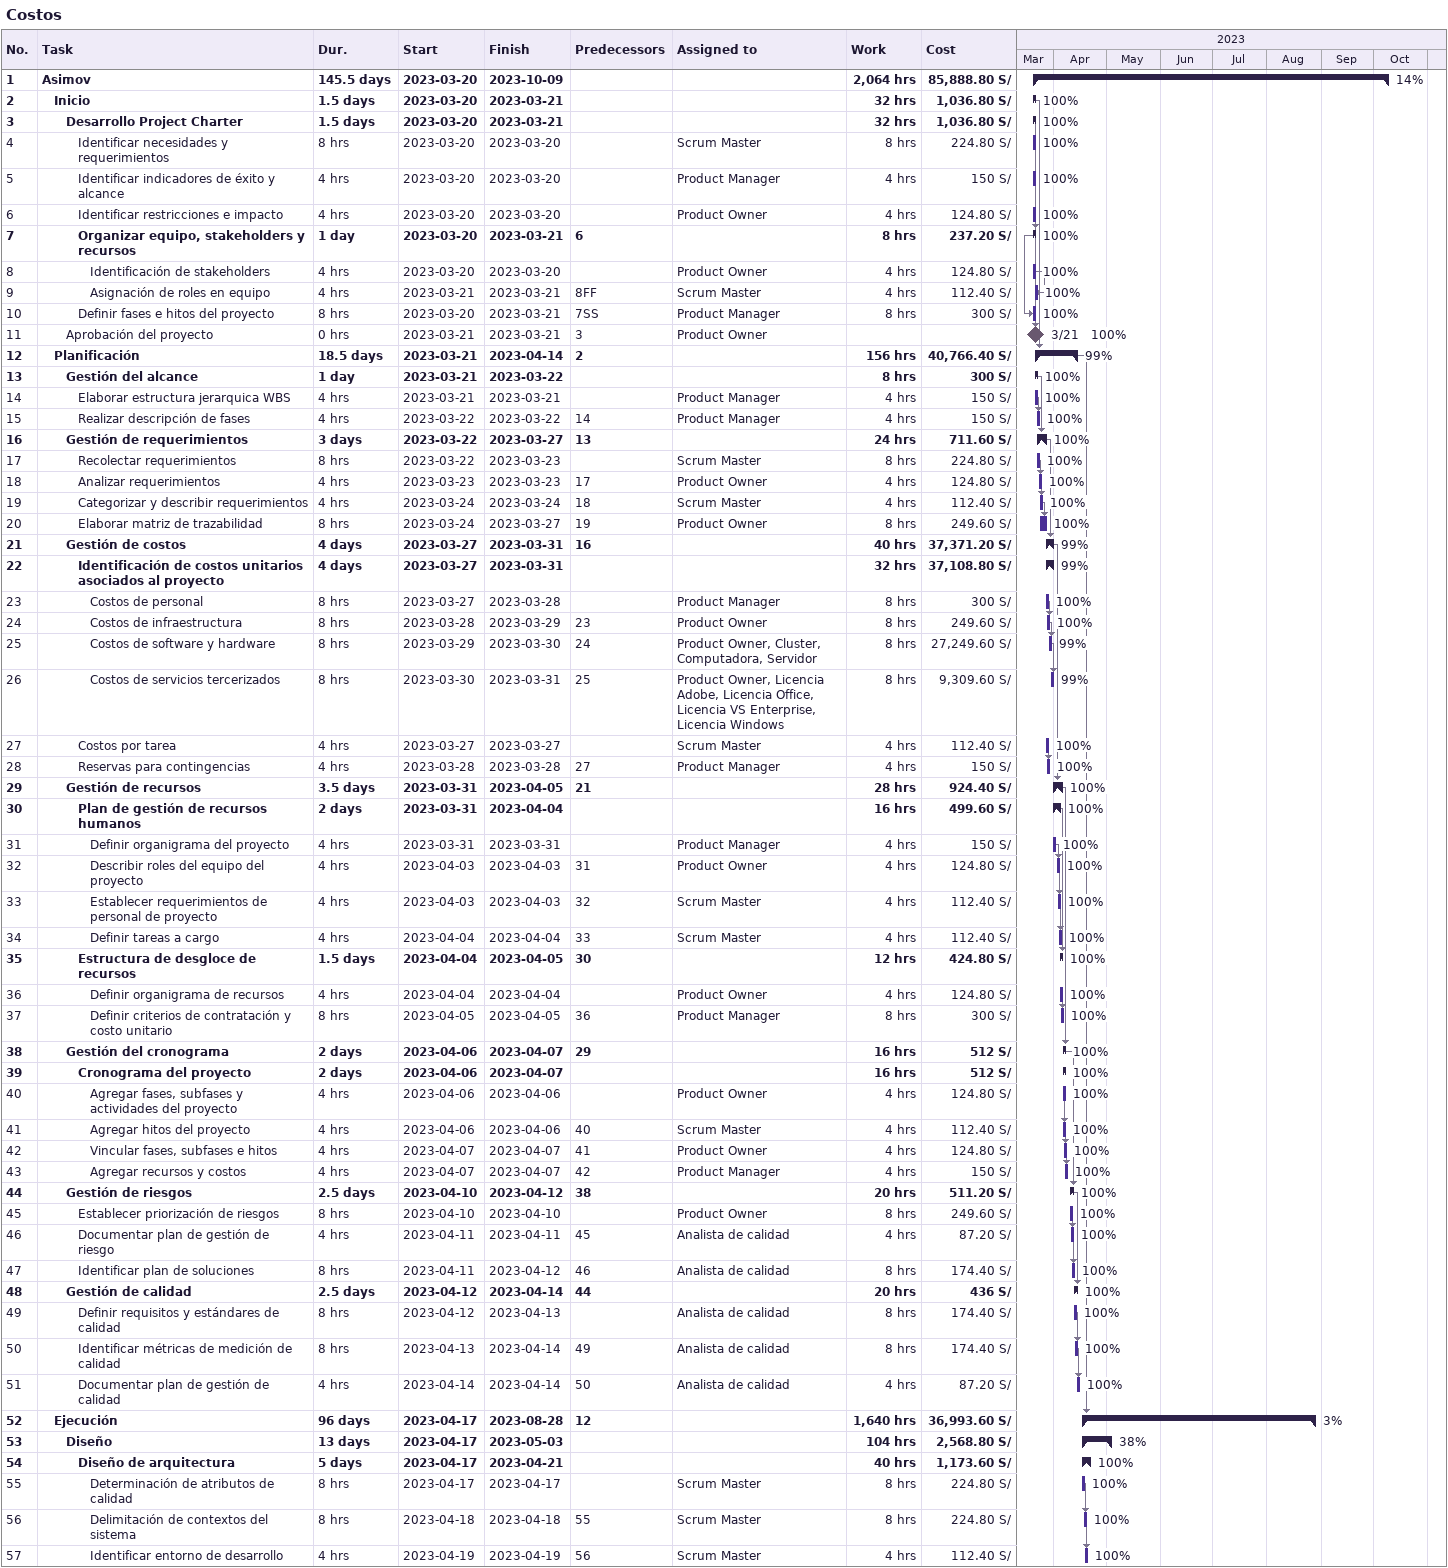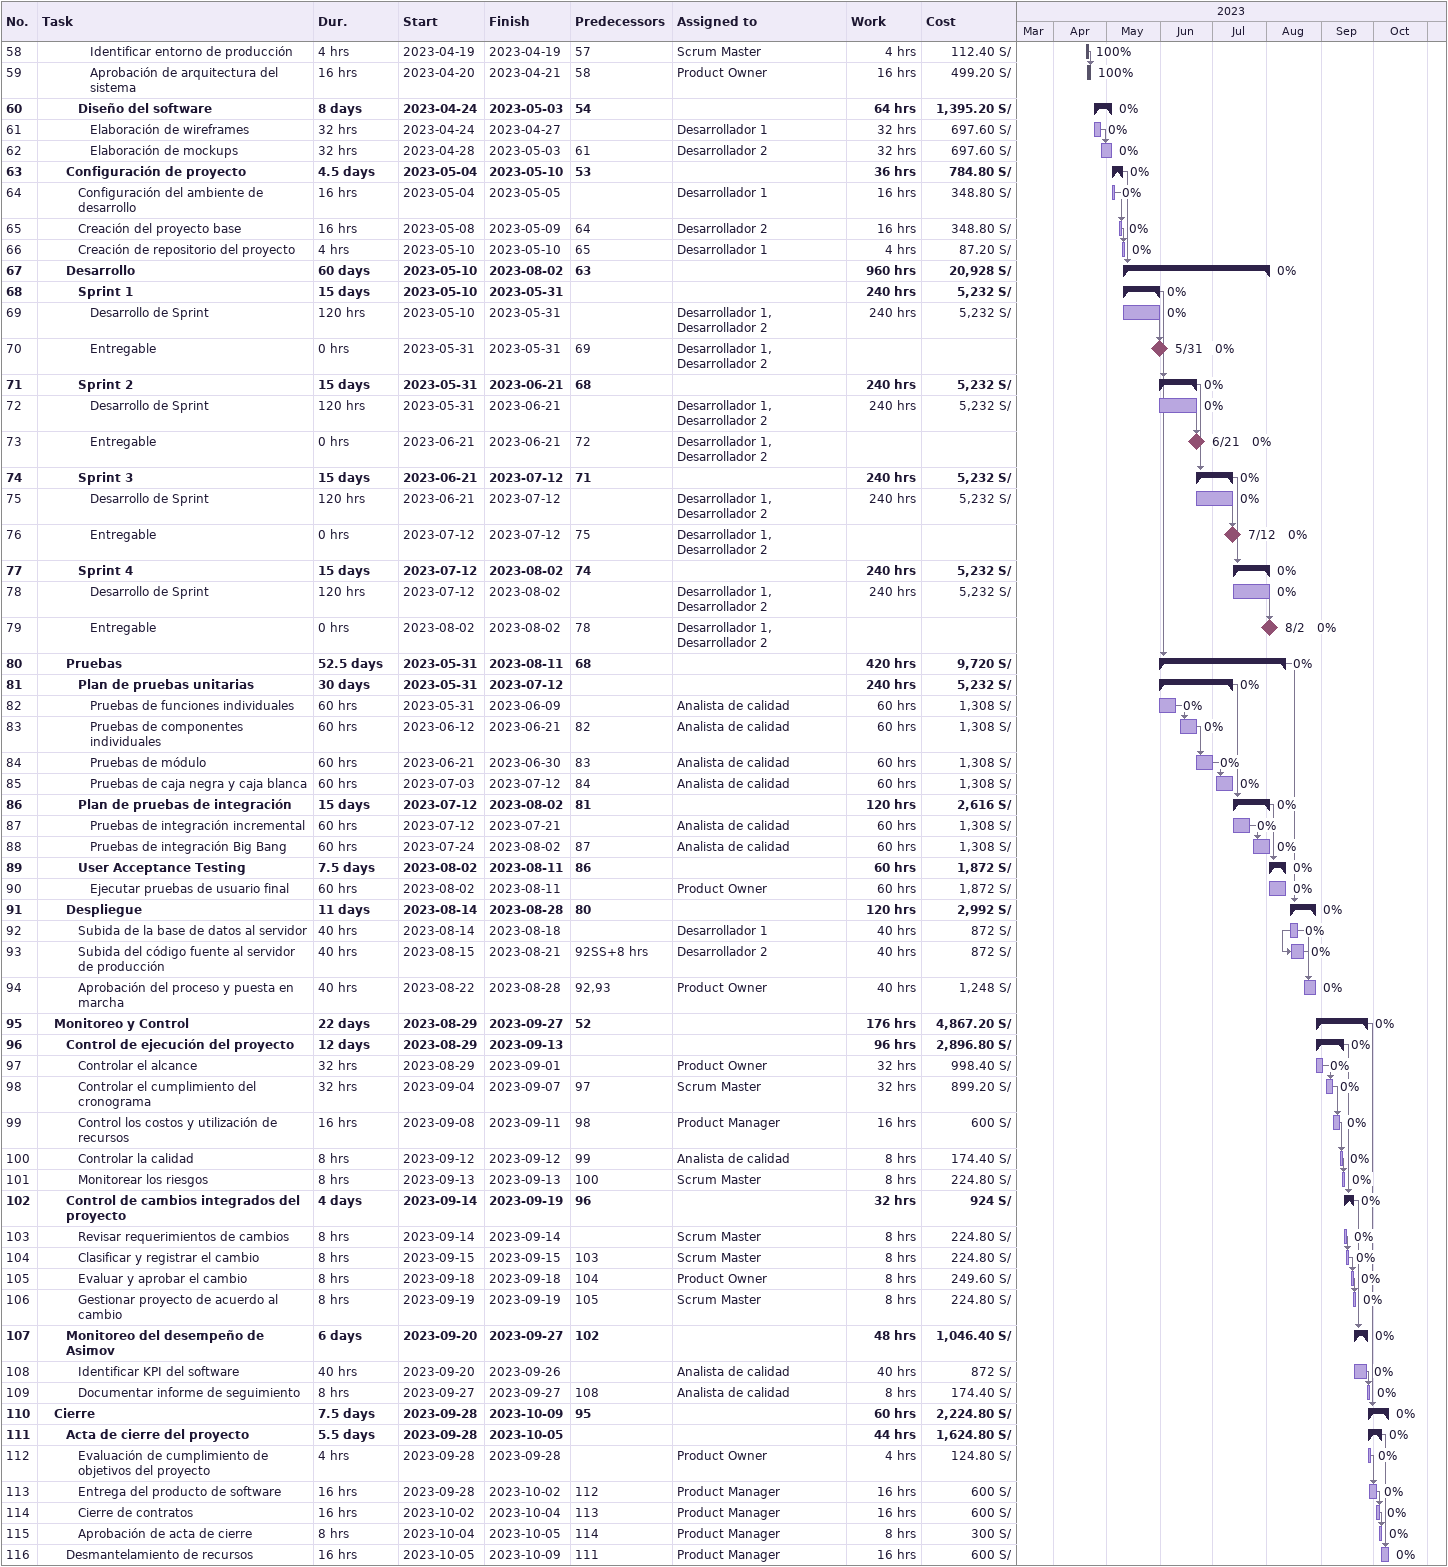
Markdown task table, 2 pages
Costos

| ID | Level | Task | Duration | Start | Finish | Predecessors | Resources | % complete | Work (h) | Cost (S/) |
|---|---|---|---|---|---|---|---|---|---|---|
| 1 | 1 | **Asimov** | 145.5d | 2023-03-20 | 2023-10-09 |  |  | 14 | 2064 | 85888.80 |
| 2 | 2 | **Inicio** | 1.5d | 2023-03-20 | 2023-03-21 |  |  | 100 | 32 | 1036.80 |
| 3 | 3 | **Desarrollo Project Charter** | 1.5d | 2023-03-20 | 2023-03-21 |  |  | 100 | 32 | 1036.80 |
| 4 | 4 | Identificar necesidades y requerimientos | 8h | 2023-03-20 | 2023-03-20 |  | Scrum Master | 100 | 8 | 224.80 |
| 5 | 4 | Identificar indicadores de éxito y alcance | 4h | 2023-03-20 | 2023-03-20 |  | Product Manager | 100 | 4 | 150 |
| 6 | 4 | Identificar restricciones e impacto | 4h | 2023-03-20 | 2023-03-20 |  | Product Owner | 100 | 4 | 124.80 |
| 7 | 4 | **Organizar equipo, stakeholders y recursos** | 1d | 2023-03-20 | 2023-03-21 | 6 |  | 100 | 8 | 237.20 |
| 8 | 5 | Identificación de stakeholders | 4h | 2023-03-20 | 2023-03-20 |  | Product Owner | 100 | 4 | 124.80 |
| 9 | 5 | Asignación de roles en equipo | 4h | 2023-03-21 | 2023-03-21 | 8FF | Scrum Master | 100 | 4 | 112.40 |
| 10 | 4 | Definir fases e hitos del proyecto | 8h | 2023-03-20 | 2023-03-21 | 7SS | Product Manager | 100 | 8 | 300 |
| 11 | 3 | Aprobación del proyecto | 0h | 2023-03-21 | 2023-03-21 | 3 | Product Owner | 100 |  |  |
| 12 | 2 | **Planificación** | 18.5d | 2023-03-21 | 2023-04-14 | 2 |  | 99 | 156 | 40766.40 |
| 13 | 3 | **Gestión del alcance** | 1d | 2023-03-21 | 2023-03-22 |  |  | 100 | 8 | 300 |
| 14 | 4 | Elaborar estructura jerarquica WBS | 4h | 2023-03-21 | 2023-03-21 |  | Product Manager | 100 | 4 | 150 |
| 15 | 4 | Realizar descripción de fases | 4h | 2023-03-22 | 2023-03-22 | 14 | Product Manager | 100 | 4 | 150 |
| 16 | 3 | **Gestión de requerimientos** | 3d | 2023-03-22 | 2023-03-27 | 13 |  | 100 | 24 | 711.60 |
| 17 | 4 | Recolectar requerimientos | 8h | 2023-03-22 | 2023-03-23 |  | Scrum Master | 100 | 8 | 224.80 |
| 18 | 4 | Analizar requerimientos | 4h | 2023-03-23 | 2023-03-23 | 17 | Product Owner | 100 | 4 | 124.80 |
| 19 | 4 | Categorizar y describir requerimientos | 4h | 2023-03-24 | 2023-03-24 | 18 | Scrum Master | 100 | 4 | 112.40 |
| 20 | 4 | Elaborar matriz de trazabilidad | 8h | 2023-03-24 | 2023-03-27 | 19 | Product Owner | 100 | 8 | 249.60 |
| 21 | 3 | **Gestión de costos** | 4d | 2023-03-27 | 2023-03-31 | 16 |  | 99 | 40 | 37371.20 |
| 22 | 4 | **Identificación de costos unitarios asociados al proyecto** | 4d | 2023-03-27 | 2023-03-31 |  |  | 99 | 32 | 37108.80 |
| 23 | 5 | Costos de personal | 8h | 2023-03-27 | 2023-03-28 |  | Product Manager | 100 | 8 | 300 |
| 24 | 5 | Costos de infraestructura | 8h | 2023-03-28 | 2023-03-29 | 23 | Product Owner | 100 | 8 | 249.60 |
| 25 | 5 | Costos de software y hardware | 8h | 2023-03-29 | 2023-03-30 | 24 | Product Owner, Cluster, Computadora, Servidor | 99 | 8 | 27249.60 |
| 26 | 5 | Costos de servicios tercerizados | 8h | 2023-03-30 | 2023-03-31 | 25 | Product Owner, Licencia Adobe, Licencia Office, Licencia VS Enterprise, Licencia Windows | 99 | 8 | 9309.60 |
| 27 | 4 | Costos por tarea | 4h | 2023-03-27 | 2023-03-27 |  | Scrum Master | 100 | 4 | 112.40 |
| 28 | 4 | Reservas para contingencias | 4h | 2023-03-28 | 2023-03-28 | 27 | Product Manager | 100 | 4 | 150 |
| 29 | 3 | **Gestión de recursos** | 3.5d | 2023-03-31 | 2023-04-05 | 21 |  | 100 | 28 | 924.40 |
| 30 | 4 | **Plan de gestión de recursos humanos** | 2d | 2023-03-31 | 2023-04-04 |  |  | 100 | 16 | 499.60 |
| 31 | 5 | Definir organigrama del proyecto | 4h | 2023-03-31 | 2023-03-31 |  | Product Manager | 100 | 4 | 150 |
| 32 | 5 | Describir roles del equipo del proyecto | 4h | 2023-04-03 | 2023-04-03 | 31 | Product Owner | 100 | 4 | 124.80 |
| 33 | 5 | Establecer requerimientos de personal de proyecto | 4h | 2023-04-03 | 2023-04-03 | 32 | Scrum Master | 100 | 4 | 112.40 |
| 34 | 5 | Definir tareas a cargo | 4h | 2023-04-04 | 2023-04-04 | 33 | Scrum Master | 100 | 4 | 112.40 |
| 35 | 4 | **Estructura de desgloce de recursos** | 1.5d | 2023-04-04 | 2023-04-05 | 30 |  | 100 | 12 | 424.80 |
| 36 | 5 | Definir organigrama de recursos | 4h | 2023-04-04 | 2023-04-04 |  | Product Owner | 100 | 4 | 124.80 |
| 37 | 5 | Definir criterios de contratación y costo unitario | 8h | 2023-04-05 | 2023-04-05 | 36 | Product Manager | 100 | 8 | 300 |
| 38 | 3 | **Gestión del cronograma** | 2d | 2023-04-06 | 2023-04-07 | 29 |  | 100 | 16 | 512 |
| 39 | 4 | **Cronograma del proyecto** | 2d | 2023-04-06 | 2023-04-07 |  |  | 100 | 16 | 512 |
| 40 | 5 | Agregar fases, subfases y actividades del proyecto | 4h | 2023-04-06 | 2023-04-06 |  | Product Owner | 100 | 4 | 124.80 |
| 41 | 5 | Agregar hitos del proyecto | 4h | 2023-04-06 | 2023-04-06 | 40 | Scrum Master | 100 | 4 | 112.40 |
| 42 | 5 | Vincular fases, subfases e hitos | 4h | 2023-04-07 | 2023-04-07 | 41 | Product Owner | 100 | 4 | 124.80 |
| 43 | 5 | Agregar recursos y costos | 4h | 2023-04-07 | 2023-04-07 | 42 | Product Manager | 100 | 4 | 150 |
| 44 | 3 | **Gestión de riesgos** | 2.5d | 2023-04-10 | 2023-04-12 | 38 |  | 100 | 20 | 511.20 |
| 45 | 4 | Establecer priorización de riesgos | 8h | 2023-04-10 | 2023-04-10 |  | Product Owner | 100 | 8 | 249.60 |
| 46 | 4 | Documentar plan de gestión de riesgo | 4h | 2023-04-11 | 2023-04-11 | 45 | Analista de calidad | 100 | 4 | 87.20 |
| 47 | 4 | Identificar plan de soluciones | 8h | 2023-04-11 | 2023-04-12 | 46 | Analista de calidad | 100 | 8 | 174.40 |
| 48 | 3 | **Gestión de calidad** | 2.5d | 2023-04-12 | 2023-04-14 | 44 |  | 100 | 20 | 436 |
| 49 | 4 | Definir requisitos y estándares de calidad | 8h | 2023-04-12 | 2023-04-13 |  | Analista de calidad | 100 | 8 | 174.40 |
| 50 | 4 | Identificar métricas de medición de calidad | 8h | 2023-04-13 | 2023-04-14 | 49 | Analista de calidad | 100 | 8 | 174.40 |
| 51 | 4 | Documentar plan de gestión de calidad | 4h | 2023-04-14 | 2023-04-14 | 50 | Analista de calidad | 100 | 4 | 87.20 |
| 52 | 2 | **Ejecución** | 96d | 2023-04-17 | 2023-08-28 | 12 |  | 3 | 1640 | 36993.60 |
| 53 | 3 | **Diseño** | 13d | 2023-04-17 | 2023-05-03 |  |  | 38 | 104 | 2568.80 |
| 54 | 4 | **Diseño de arquitectura** | 5d | 2023-04-17 | 2023-04-21 |  |  | 100 | 40 | 1173.60 |
| 55 | 5 | Determinación de atributos de calidad | 8h | 2023-04-17 | 2023-04-17 |  | Scrum Master | 100 | 8 | 224.80 |
| 56 | 5 | Delimitación de contextos del sistema | 8h | 2023-04-18 | 2023-04-18 | 55 | Scrum Master | 100 | 8 | 224.80 |
| 57 | 5 | Identificar entorno de desarrollo | 4h | 2023-04-19 | 2023-04-19 | 56 | Scrum Master | 100 | 4 | 112.40 |
| 58 | 5 | Identificar entorno de producción | 4h | 2023-04-19 | 2023-04-19 | 57 | Scrum Master | 100 | 4 | 112.40 |
| 59 | 5 | Aprobación de arquitectura del sistema | 16h | 2023-04-20 | 2023-04-21 | 58 | Product Owner | 100 | 16 | 499.20 |
| 60 | 4 | **Diseño del software** | 8d | 2023-04-24 | 2023-05-03 | 54 |  | 0 | 64 | 1395.20 |
| 61 | 5 | Elaboración de wireframes | 32h | 2023-04-24 | 2023-04-27 |  | Desarrollador 1 | 0 | 32 | 697.60 |
| 62 | 5 | Elaboración de mockups | 32h | 2023-04-28 | 2023-05-03 | 61 | Desarrollador 2 | 0 | 32 | 697.60 |
| 63 | 3 | **Configuración de proyecto** | 4.5d | 2023-05-04 | 2023-05-10 | 53 |  | 0 | 36 | 784.80 |
| 64 | 4 | Configuración del ambiente de desarrollo | 16h | 2023-05-04 | 2023-05-05 |  | Desarrollador 1 | 0 | 16 | 348.80 |
| 65 | 4 | Creación del proyecto base | 16h | 2023-05-08 | 2023-05-09 | 64 | Desarrollador 2 | 0 | 16 | 348.80 |
| 66 | 4 | Creación de repositorio del proyecto | 4h | 2023-05-10 | 2023-05-10 | 65 | Desarrollador 1 | 0 | 4 | 87.20 |
| 67 | 3 | **Desarrollo** | 60d | 2023-05-10 | 2023-08-02 | 63 |  | 0 | 960 | 20928 |
| 68 | 4 | **Sprint 1** | 15d | 2023-05-10 | 2023-05-31 |  |  | 0 | 240 | 5232 |
| 69 | 5 | Desarrollo de Sprint | 120h | 2023-05-10 | 2023-05-31 |  | Desarrollador 1, Desarrollador 2 | 0 | 240 | 5232 |
| 70 | 5 | Entregable | 0h | 2023-05-31 | 2023-05-31 | 69 | Desarrollador 1, Desarrollador 2 | 0 |  |  |
| 71 | 4 | **Sprint 2** | 15d | 2023-05-31 | 2023-06-21 | 68 |  | 0 | 240 | 5232 |
| 72 | 5 | Desarrollo de Sprint | 120h | 2023-05-31 | 2023-06-21 |  | Desarrollador 1, Desarrollador 2 | 0 | 240 | 5232 |
| 73 | 5 | Entregable | 0h | 2023-06-21 | 2023-06-21 | 72 | Desarrollador 1, Desarrollador 2 | 0 |  |  |
| 74 | 4 | **Sprint 3** | 15d | 2023-06-21 | 2023-07-12 | 71 |  | 0 | 240 | 5232 |
| 75 | 5 | Desarrollo de Sprint | 120h | 2023-06-21 | 2023-07-12 |  | Desarrollador 1, Desarrollador 2 | 0 | 240 | 5232 |
| 76 | 5 | Entregable | 0h | 2023-07-12 | 2023-07-12 | 75 | Desarrollador 1, Desarrollador 2 | 0 |  |  |
| 77 | 4 | **Sprint 4** | 15d | 2023-07-12 | 2023-08-02 | 74 |  | 0 | 240 | 5232 |
| 78 | 5 | Desarrollo de Sprint | 120h | 2023-07-12 | 2023-08-02 |  | Desarrollador 1, Desarrollador 2 | 0 | 240 | 5232 |
| 79 | 5 | Entregable | 0h | 2023-08-02 | 2023-08-02 | 78 | Desarrollador 1, Desarrollador 2 | 0 |  |  |
| 80 | 3 | **Pruebas** | 52.5d | 2023-05-31 | 2023-08-11 | 68 |  | 0 | 420 | 9720 |
| 81 | 4 | **Plan de pruebas unitarias** | 30d | 2023-05-31 | 2023-07-12 |  |  | 0 | 240 | 5232 |
| 82 | 5 | Pruebas de funciones individuales | 60h | 2023-05-31 | 2023-06-09 |  | Analista de calidad | 0 | 60 | 1308 |
| 83 | 5 | Pruebas de componentes individuales | 60h | 2023-06-12 | 2023-06-21 | 82 | Analista de calidad | 0 | 60 | 1308 |
| 84 | 5 | Pruebas de módulo | 60h | 2023-06-21 | 2023-06-30 | 83 | Analista de calidad | 0 | 60 | 1308 |
| 85 | 5 | Pruebas de caja negra y caja blanca | 60h | 2023-07-03 | 2023-07-12 | 84 | Analista de calidad | 0 | 60 | 1308 |
| 86 | 4 | **Plan de pruebas de integración** | 15d | 2023-07-12 | 2023-08-02 | 81 |  | 0 | 120 | 2616 |
| 87 | 5 | Pruebas de integración incremental | 60h | 2023-07-12 | 2023-07-21 |  | Analista de calidad | 0 | 60 | 1308 |
| 88 | 5 | Pruebas de integración Big Bang | 60h | 2023-07-24 | 2023-08-02 | 87 | Analista de calidad | 0 | 60 | 1308 |
| 89 | 4 | **User Acceptance Testing** | 7.5d | 2023-08-02 | 2023-08-11 | 86 |  | 0 | 60 | 1872 |
| 90 | 5 | Ejecutar pruebas de usuario final | 60h | 2023-08-02 | 2023-08-11 |  | Product Owner | 0 | 60 | 1872 |
| 91 | 3 | **Despliegue** | 11d | 2023-08-14 | 2023-08-28 | 80 |  | 0 | 120 | 2992 |
| 92 | 4 | Subida de la base de datos al servidor | 40h | 2023-08-14 | 2023-08-18 |  | Desarrollador 1 | 0 | 40 | 872 |
| 93 | 4 | Subida del código fuente al servidor de producción | 40h | 2023-08-15 | 2023-08-21 | 92SS+8h | Desarrollador 2 | 0 | 40 | 872 |
| 94 | 4 | Aprobación del proceso y puesta en marcha | 40h | 2023-08-22 | 2023-08-28 | 92, 93 | Product Owner | 0 | 40 | 1248 |
| 95 | 2 | **Monitoreo y Control** | 22d | 2023-08-29 | 2023-09-27 | 52 |  | 0 | 176 | 4867.20 |
| 96 | 3 | **Control de ejecución del proyecto** | 12d | 2023-08-29 | 2023-09-13 |  |  | 0 | 96 | 2896.80 |
| 97 | 4 | Controlar el alcance | 32h | 2023-08-29 | 2023-09-01 |  | Product Owner | 0 | 32 | 998.40 |
| 98 | 4 | Controlar el cumplimiento del cronograma | 32h | 2023-09-04 | 2023-09-07 | 97 | Scrum Master | 0 | 32 | 899.20 |
| 99 | 4 | Control los costos y utilización de recursos | 16h | 2023-09-08 | 2023-09-11 | 98 | Product Manager | 0 | 16 | 600 |
| 100 | 4 | Controlar la calidad | 8h | 2023-09-12 | 2023-09-12 | 99 | Analista de calidad | 0 | 8 | 174.40 |
| 101 | 4 | Monitorear los riesgos | 8h | 2023-09-13 | 2023-09-13 | 100 | Scrum Master | 0 | 8 | 224.80 |
| 102 | 3 | **Control de cambios integrados del proyecto** | 4d | 2023-09-14 | 2023-09-19 | 96 |  | 0 | 32 | 924 |
| 103 | 4 | Revisar requerimientos de cambios | 8h | 2023-09-14 | 2023-09-14 |  | Scrum Master | 0 | 8 | 224.80 |
| 104 | 4 | Clasificar y registrar el cambio | 8h | 2023-09-15 | 2023-09-15 | 103 | Scrum Master | 0 | 8 | 224.80 |
| 105 | 4 | Evaluar y aprobar el cambio | 8h | 2023-09-18 | 2023-09-18 | 104 | Product Owner | 0 | 8 | 249.60 |
| 106 | 4 | Gestionar proyecto de acuerdo al cambio | 8h | 2023-09-19 | 2023-09-19 | 105 | Scrum Master | 0 | 8 | 224.80 |
| 107 | 3 | **Monitoreo del desempeño de Asimov** | 6d | 2023-09-20 | 2023-09-27 | 102 |  | 0 | 48 | 1046.40 |
| 108 | 4 | Identificar KPI del software | 40h | 2023-09-20 | 2023-09-26 |  | Analista de calidad | 0 | 40 | 872 |
| 109 | 4 | Documentar informe de seguimiento | 8h | 2023-09-27 | 2023-09-27 | 108 | Analista de calidad | 0 | 8 | 174.40 |
| 110 | 2 | **Cierre** | 7.5d | 2023-09-28 | 2023-10-09 | 95 |  | 0 | 60 | 2224.80 |
| 111 | 3 | **Acta de cierre del proyecto** | 5.5d | 2023-09-28 | 2023-10-05 |  |  | 0 | 44 | 1624.80 |
| 112 | 4 | Evaluación de cumplimiento de objetivos del proyecto | 4h | 2023-09-28 | 2023-09-28 |  | Product Owner | 0 | 4 | 124.80 |
| 113 | 4 | Entrega del producto de software | 16h | 2023-09-28 | 2023-10-02 | 112 | Product Manager | 0 | 16 | 600 |
| 114 | 4 | Cierre de contratos | 16h | 2023-10-02 | 2023-10-04 | 113 | Product Manager | 0 | 16 | 600 |
| 115 | 4 | Aprobación de acta de cierre | 8h | 2023-10-04 | 2023-10-05 | 114 | Product Manager | 0 | 8 | 300 |
| 116 | 3 | Desmantelamiento de recursos | 16h | 2023-10-05 | 2023-10-09 | 111 | Product Manager | 0 | 16 | 600 |
